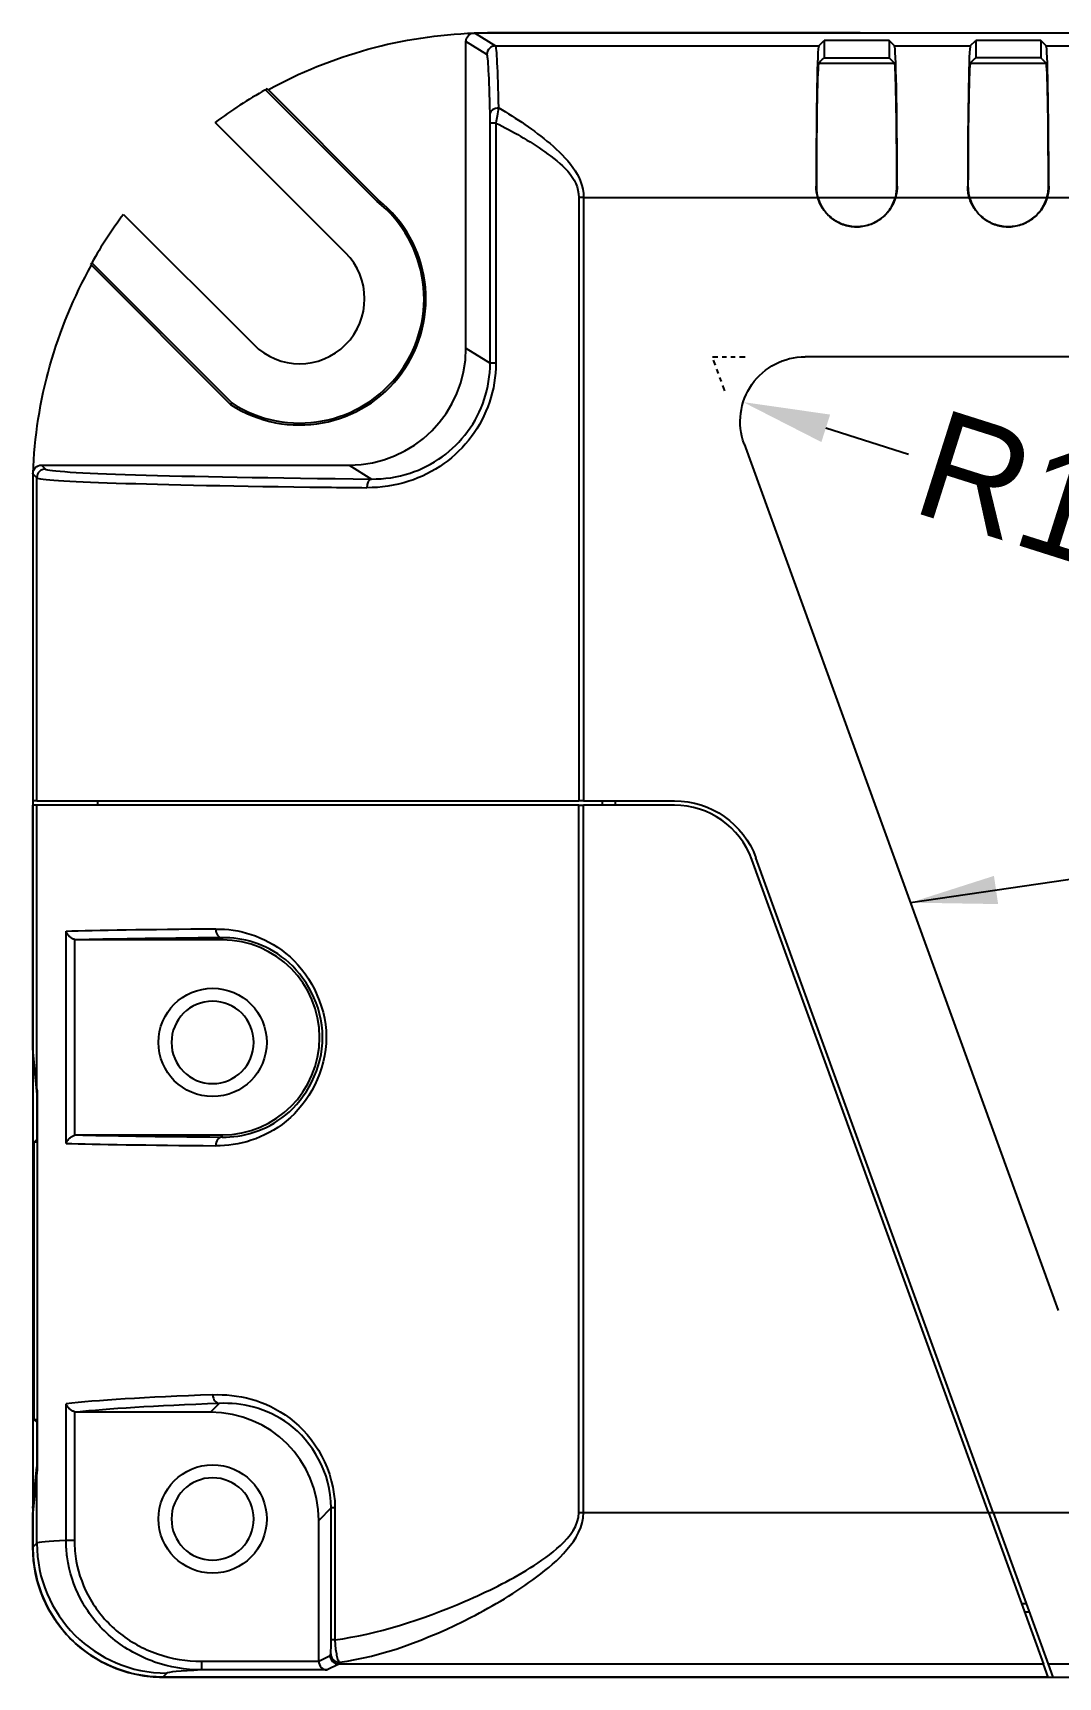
# Model space of a CAD drawing. Header units: millimetres. Extents: x 1130 to 1334, y 500 to 752.
# Drawn here: x 1183.71 to 1207.38, y 599.04 to 636.99 of the extents above; entities that cross this region are included whole.
import ezdxf

# ---------------------------------------------------------------- set-up
doc = ezdxf.new("R2010")
doc.units = ezdxf.units.MM
doc.linetypes.add('DIVIDE', pattern=[31.75, 12.7, -6.35, 0, -6.35, 0, -6.35])
doc.layers.get('Defpoints').update_dxf_attribs({"linetype": 'CONTINUOUS'})
for name, color, linetype in [('11', 7, 'CONTINUOUS'), ('12', 7, 'CONTINUOUS'), ('13', 7, 'CONTINUOUS')]:
    doc.layers.add(name, color=color, linetype=linetype)
doc.layers.add('dim', color=7, linetype='CONTINUOUS', lineweight=9)
doc.dimstyles.get("Standard").update_dxf_attribs({"dimtxt": 1, "dimasz": 0.5, "dimexe": 0.2, "dimexo": 0.2, "dimgap": 0.09, "dimtad": 0, "dimzin": 0, "dimdsep": 46, "dimtxsty": 'Standard', "dimcen": 0.5, "dimadec": 0, "dimazin": 0, "dimtfac": 1, "dimtofl": 0, "dimtmove": 0, "dimatfit": 3, "dimfxl": 0, "dimtolj": 1, "dimtzin": 0, "dimarcsym": 0})

# ---------------------------------------------------------------- blocks, each defined once
blk = doc.blocks.new('*D50')
at = {"layer": 'Defpoints', "color": 0}
for p in [(1200.107, 628.471), (1201.537, 628.018)]:
    blk.add_point(p, dxfattribs=at)
at = {"layer": 'dim', "color": 0, "lineweight": -2}
blk.add_line((1203.92, 627.262), (1202.013, 627.867), dxfattribs=at)
at = {"layer": 'dim', "color": 0}
blk.add_solid([(1202.114, 628.184), (1201.912, 627.549), (1200.107, 628.471)], dxfattribs=at)
at = {"layer": 'dim', "color": 0, "insert": (1208.567, 625.79), "char_height": 2.5, "attachment_point": 5, "rotation": 342.4142}
blk.add_mtext('\\A1;R1.50', dxfattribs=at)

msp = doc.modelspace()

# ---------------------------------------------------------------- linework, layer by layer
at = {"layer": '11', "color": 7, "linetype": 'Continuous'}
for p, q in [((1193.906, 636.993), (1194.388, 636.694)), ((1193.906, 636.993), (1248.156, 636.993)), ((1194.188, 636.494), (1193.706, 636.793)), ((1193.706, 629.717), (1193.706, 636.793)), ((1194.388, 636.694), (1201.85, 636.694)), ((1201.85, 636.694), (1201.976, 636.82)), ((1201.976, 636.82), (1201.976, 636.417)), ((1203.476, 636.82), (1201.976, 636.82)), ((1203.476, 636.82), (1203.476, 636.417)), ((1203.602, 636.694), (1203.476, 636.82)), ((1203.602, 636.694), (1205.35, 636.694)), ((1205.35, 636.694), (1205.476, 636.82)), ((1205.476, 636.82), (1205.476, 636.417)), ((1206.976, 636.82), (1205.476, 636.82)), ((1206.976, 636.82), (1206.976, 636.417)), ((1207.102, 636.694), (1206.976, 636.82)), ((1207.102, 636.694), (1208.85, 636.694)), ((1201.85, 636.294), (1203.602, 636.294)), ((1201.976, 636.417), (1203.476, 636.417)), ((1205.35, 636.294), (1207.102, 636.294)), ((1206.976, 636.417), (1205.476, 636.417)), ((1194.264, 629.37), (1194.264, 634.913)), ((1194.396, 634.913), (1194.264, 634.913)), ((1194.396, 634.913), (1194.396, 629.37)), ((1196.421, 633.194), (1196.311, 633.194)), ((1196.311, 633.194), (1196.311, 619.268)), ((1196.421, 633.194), (1196.421, 619.268)), ((1196.421, 633.194), (1201.827, 633.194)), ((1201.832, 633.194), (1203.62, 633.194)), ((1203.625, 633.194), (1205.327, 633.194)), ((1205.332, 633.194), (1207.12, 633.194)), ((1207.125, 633.194), (1208.827, 633.194)), ((1193.706, 629.717), (1194.264, 629.37)), ((1194.396, 629.37), (1194.264, 629.37)), ((1246.624, 629.518), (1201.537, 629.518)), ((1200.126, 627.506), (1207.378, 607.506)), ((1183.906, 627.018), (1183.997, 626.927)), ((1183.906, 627.018), (1191.006, 627.018)), ((1191.006, 627.018), (1191.524, 626.696)), ((1183.797, 626.727), (1183.706, 626.818)), ((1183.706, 626.818), (1183.706, 619.268)), ((1183.797, 619.268), (1183.797, 626.727)), ((1183.797, 619.268), (1183.706, 619.268)), ((1183.797, 619.268), (1196.311, 619.268)), ((1185.206, 619.168), (1185.206, 619.268)), ((1196.421, 619.268), (1196.311, 619.268)), ((1196.421, 619.268), (1198.52, 619.268)), ((1196.857, 619.168), (1196.857, 619.268)), ((1197.155, 619.168), (1197.155, 619.268)), ((1205.879, 602.841), (1200.4, 617.949)), ((1205.772, 602.841), (1205.879, 602.841)), ((1205.879, 602.841), (1213.287, 602.841)), ((1205.879, 602.841), (1207.147, 599.342)), ((1206.533, 600.742), (1206.64, 600.742)), ((1206.713, 600.538), (1206.607, 600.538)), ((1213.31, 599.342), (1207.147, 599.342)), ((1207.147, 599.342), (1207.256, 599.042)), ((1207.256, 599.042), (1261.506, 599.042))]:
    msp.add_line(p, q, dxfattribs=at)
at = {"layer": '11', "color": 2, "linetype": 'DIVIDE', "ltscale": 0.01}
for p, q in [((1199.681, 628.733), (1199.397, 629.518)), ((1199.397, 629.518), (1200.231, 629.518))]:
    msp.add_line(p, q, dxfattribs=at)
at = {"layer": '11', "color": 7, "linetype": 'Continuous', "extrusion": (0, 0, -1)}
for centre, radius, start, end in [((-1201.537, 628.018), 1.5, 340.07, 90), ((-1198.52, 617.268), 2, 90, 160.07)]:
    msp.add_arc(centre, radius, start, end, dxfattribs=at)
for centre, major_axis, ratio, start_param, end_param in [((1193.906, 636.793), (-0.17, 0.106), 0.999453, 5.7277, 7.298006), ((1183.906, 626.818), (-0.141, 0.141), 0.999695, 5.497939, 7.068431)]:
    msp.add_ellipse(centre, major_axis=major_axis, ratio=ratio, start_param=start_param, end_param=end_param, dxfattribs=at)
at = {"layer": '11', "color": 7, "linetype": 'Continuous'}
for centre, major_axis, ratio, start_param, end_param in [((1194.388, 636.494), (0.106, 0.17), 0.999453, 0.555976, 2.126282), ((1194.187, 633.194), (0, -3.3), 0.028107, 2.202402, 3.124139), ((1194.387, 633.194), (0, -3.5), 0.026501, 2.202402, 3.124139), ((1201.851, 633.194), (0, -3.5), 0.017455, 3.159046, 4.638179), ((1203.601, 633.194), (0, -3.5), 0.017455, 1.645006, 3.124139), ((1205.351, 633.194), (0, -3.5), 0.017455, 3.159046, 4.638179), ((1207.101, 633.194), (0, -3.5), 0.017455, 1.645006, 3.124139), ((1201.851, 633.194), (0, -3.1), 0.017455, 3.162093, 4.630846), ((1203.601, 633.194), (0, -3.1), 0.017455, 1.652339, 3.121092), ((1205.351, 633.194), (0, -3.1), 0.017455, 3.162093, 4.630846), ((1207.101, 633.194), (0, -3.1), 0.017455, 1.652339, 3.121092), ((1194.462, 635.143), (0.2, 0.004), 0.59036, 1.558658, 3.106776), ((1191.005, 629.718), (2.295, -1.425), 0.999453, 5.268365, 6.838671), ((1183.997, 626.727), (-0.141, -0.141), 0.999695, 3.927143, 5.497635), ((1199.835, 626.731), (16.04, 0), 0.017237, 3.159046, 4.089911), ((1199.835, 626.931), (15.84, 0), 0.017455, 3.159046, 4.160086), ((1191.524, 626.496), (-0.002, -0.2), 0.524627, 3.162094, 4.718032), ((1199.835, 626.731), (16.04, 0), 0.017237, 4.089911, 4.160086)]:
    msp.add_ellipse(centre, major_axis=major_axis, ratio=ratio, start_param=start_param, end_param=end_param, dxfattribs=at)
for points in [[(1201.941, 636.383), (1201.91, 636.354), (1201.88, 636.324), (1201.85, 636.294)], [(1201.941, 636.383), (1201.952, 636.395), (1201.964, 636.406), (1201.976, 636.417)], [(1203.476, 636.417), (1203.488, 636.406), (1203.5, 636.395), (1203.511, 636.383)], [(1203.511, 636.383), (1203.542, 636.354), (1203.572, 636.324), (1203.602, 636.294)], [(1205.441, 636.383), (1205.41, 636.354), (1205.38, 636.324), (1205.35, 636.294)], [(1205.476, 636.417), (1205.464, 636.406), (1205.452, 636.395), (1205.441, 636.383)], [(1207.011, 636.383), (1207, 636.395), (1206.988, 636.406), (1206.976, 636.417)], [(1207.011, 636.383), (1207.042, 636.354), (1207.072, 636.324), (1207.102, 636.294)], [(1201.827, 633.194), (1201.803, 633.278), (1201.79, 633.367), (1201.79, 633.454)], [(1201.79, 633.454), (1201.793, 633.451), (1201.795, 633.449), (1201.797, 633.447)], [(1201.797, 633.447), (1201.797, 633.404), (1201.803, 633.319), (1201.82, 633.236), (1201.832, 633.194)], [(1203.62, 633.194), (1203.632, 633.236), (1203.649, 633.32), (1203.655, 633.404), (1203.655, 633.447)], [(1203.662, 633.454), (1203.662, 633.41), (1203.656, 633.323), (1203.638, 633.237), (1203.625, 633.194)], [(1203.662, 633.454), (1203.66, 633.451), (1203.657, 633.449), (1203.655, 633.447)], [(1205.327, 633.194), (1205.315, 633.236), (1205.296, 633.322), (1205.29, 633.409), (1205.29, 633.454)], [(1205.29, 633.454), (1205.293, 633.451), (1205.295, 633.449), (1205.297, 633.447)], [(1205.297, 633.447), (1205.297, 633.404), (1205.303, 633.319), (1205.32, 633.236), (1205.332, 633.194)], [(1207.12, 633.194), (1207.132, 633.236), (1207.149, 633.32), (1207.155, 633.404), (1207.155, 633.447)], [(1207.162, 633.454), (1207.162, 633.41), (1207.156, 633.323), (1207.138, 633.237), (1207.125, 633.194)], [(1207.162, 633.454), (1207.16, 633.451), (1207.157, 633.449), (1207.155, 633.447)]]:
    msp.add_open_spline(points, degree=3, dxfattribs=at)
for points, knots in [([(1194.264, 634.913), (1194.264, 634.948), (1194.264, 634.984), (1194.263, 635.063), (1194.263, 635.105), (1194.262, 635.143)], [0, 0, 0, 0, 0.433209, 0.433209, 1, 1, 1, 1]), ([(1194.462, 635.261), (1194.449, 635.205), (1194.436, 635.141), (1194.414, 635.022), (1194.405, 634.967), (1194.396, 634.913)], [0, 0, 0, 0, 0.562066, 0.562066, 1, 1, 1, 1]), ([(1194.462, 635.261), (1194.871, 635.02), (1195.273, 634.757), (1196.019, 634.116), (1196.421, 633.711), (1196.421, 633.194)], [0, 0, 0, 0, 0.5, 0.5, 1, 1, 1, 1]), ([(1194.396, 634.913), (1194.784, 634.719), (1195.168, 634.507), (1195.89, 633.987), (1196.311, 633.66), (1196.311, 633.194)], [0, 0, 0, 0, 0.5, 0.5, 1, 1, 1, 1]), ([(1203.625, 633.194), (1203.592, 633.077), (1203.533, 632.964), (1203.391, 632.787), (1203.31, 632.715), (1203.133, 632.604), (1203.033, 632.563), (1202.829, 632.517), (1202.721, 632.512), (1202.513, 632.536), (1202.409, 632.567), (1202.221, 632.659), (1202.134, 632.722), (1201.986, 632.871), (1201.925, 632.959), (1201.858, 633.099), (1201.841, 633.146), (1201.827, 633.194)], [0, 0, 0, 0, 0.153498, 0.153498, 0.284296, 0.284296, 0.415072, 0.415072, 0.545831, 0.545831, 0.676581, 0.676581, 0.807334, 0.807334, 0.938103, 0.938103, 1, 1, 1, 1]), ([(1201.832, 633.194), (1201.865, 633.077), (1201.923, 632.963), (1202.064, 632.786), (1202.144, 632.715), (1202.32, 632.605), (1202.419, 632.564), (1202.622, 632.518), (1202.729, 632.512), (1202.935, 632.536), (1203.038, 632.566), (1203.225, 632.656), (1203.312, 632.719), (1203.459, 632.866), (1203.52, 632.954), (1203.587, 633.095), (1203.606, 633.144), (1203.62, 633.194)], [0, 0, 0, 0, 0.15407, 0.15407, 0.284294, 0.284294, 0.414497, 0.414497, 0.544682, 0.544682, 0.674858, 0.674858, 0.805038, 0.805038, 0.935232, 0.935232, 1, 1, 1, 1]), ([(1207.125, 633.194), (1207.092, 633.077), (1207.033, 632.964), (1206.891, 632.787), (1206.81, 632.715), (1206.633, 632.604), (1206.533, 632.563), (1206.329, 632.517), (1206.221, 632.512), (1206.013, 632.536), (1205.909, 632.567), (1205.721, 632.659), (1205.634, 632.722), (1205.486, 632.871), (1205.425, 632.959), (1205.358, 633.099), (1205.341, 633.146), (1205.327, 633.194)], [0, 0, 0, 0, 0.153498, 0.153498, 0.284296, 0.284296, 0.415072, 0.415072, 0.545831, 0.545831, 0.676581, 0.676581, 0.807334, 0.807334, 0.938103, 0.938103, 1, 1, 1, 1]), ([(1205.332, 633.194), (1205.365, 633.077), (1205.423, 632.963), (1205.564, 632.786), (1205.644, 632.715), (1205.82, 632.605), (1205.919, 632.564), (1206.122, 632.518), (1206.229, 632.512), (1206.435, 632.536), (1206.538, 632.566), (1206.725, 632.656), (1206.812, 632.719), (1206.959, 632.866), (1207.02, 632.954), (1207.087, 633.095), (1207.106, 633.144), (1207.12, 633.194)], [0, 0, 0, 0, 0.15407, 0.15407, 0.284294, 0.284294, 0.414497, 0.414497, 0.544682, 0.544682, 0.674858, 0.674858, 0.805038, 0.805038, 0.935232, 0.935232, 1, 1, 1, 1]), ([(1194.396, 629.37), (1194.396, 629.066), (1194.345, 628.758), (1194.153, 628.184), (1194.009, 627.911), (1193.652, 627.432), (1193.433, 627.22), (1192.945, 626.871), (1192.668, 626.734), (1192.069, 626.54), (1191.738, 626.493), (1191.419, 626.496)], [0, 0, 0, 0, 0.187579, 0.187579, 0.375474, 0.375474, 0.566586, 0.566586, 0.769219, 0.769219, 1, 1, 1, 1]), ([(1191.524, 626.696), (1191.817, 626.693), (1192.121, 626.736), (1192.673, 626.917), (1192.928, 627.044), (1193.377, 627.369), (1193.579, 627.566), (1193.908, 628.012), (1194.041, 628.266), (1194.217, 628.8), (1194.264, 629.087), (1194.264, 629.37)], [0, 0, 0, 0, 0.232014, 0.232014, 0.434777, 0.434777, 0.625486, 0.625486, 0.812861, 0.812861, 1, 1, 1, 1])]:
    msp.add_open_spline(points, degree=3, knots=knots, dxfattribs=at)
at = {"layer": '12', "color": 7, "linetype": 'Continuous'}
for p, q in [((1183.706, 613.544), (1183.706, 619.168)), ((1183.797, 619.168), (1183.706, 619.168)), ((1196.311, 619.168), (1183.797, 619.168)), ((1183.797, 612.623), (1183.797, 619.168)), ((1196.311, 602.841), (1196.311, 619.168)), ((1196.311, 619.168), (1196.367, 619.168)), ((1196.367, 619.168), (1196.421, 619.168)), ((1196.421, 602.841), (1196.421, 619.168)), ((1198.52, 619.168), (1196.421, 619.168)), ((1205.772, 602.841), (1200.306, 617.915)), ((1184.474, 611.359), (1184.474, 616.256)), ((1184.665, 616.066), (1184.665, 611.549)), ((1188.076, 616.058), (1184.726, 616.058)), ((1188.076, 616.109), (1188.076, 616.058)), ((1183.797, 612.623), (1183.706, 613.544)), ((1183.805, 612.574), (1183.805, 603.81)), ((1184.726, 611.558), (1188.076, 611.558)), ((1188.076, 611.507), (1188.076, 611.558)), ((1184.474, 602.194), (1184.474, 605.351)), ((1188.01, 605.36), (1187.808, 605.158)), ((1184.665, 605.166), (1184.665, 602.194)), ((1187.808, 605.158), (1184.725, 605.158)), ((1183.797, 603.761), (1183.706, 602.841)), ((1183.797, 602.133), (1183.797, 603.761)), ((1183.706, 602.042), (1183.706, 602.841)), ((1190.594, 602.947), (1190.306, 602.659)), ((1190.594, 599.902), (1190.594, 602.947)), ((1190.68, 602.947), (1190.594, 602.947)), ((1190.68, 602.947), (1190.68, 599.902)), ((1196.311, 602.841), (1196.421, 602.841)), ((1196.421, 602.841), (1205.772, 602.841)), ((1205.772, 602.841), (1207.041, 599.342)), ((1190.306, 599.411), (1190.306, 602.659)), ((1183.706, 602.042), (1183.797, 602.133)), ((1184.665, 602.194), (1184.474, 602.194)), ((1190.68, 599.902), (1190.594, 599.902)), ((1187.6, 599.408), (1187.6, 599.208)), ((1187.6, 599.408), (1190.306, 599.408)), ((1190.306, 599.411), (1190.567, 599.542)), ((1190.767, 599.342), (1190.499, 599.208)), ((1207.041, 599.342), (1190.767, 599.342)), ((1207.15, 599.042), (1207.041, 599.342)), ((1186.797, 599.133), (1186.706, 599.042)), ((1207.15, 599.042), (1186.706, 599.042)), ((1190.499, 599.208), (1187.6, 599.208))]:
    msp.add_line(p, q, dxfattribs=at)
for centre, radius, start in [((1198.52, 617.268), 1.9, 19.93), ((1188.076, 613.808), 2.25, 270)]:
    msp.add_arc(centre, radius, start, 90, dxfattribs=at)
at = {"layer": '12', "color": 7, "linetype": 'Continuous', "extrusion": (0, 0, -1)}
for centre, start, end in [((-1187.856, 613.692), 270, 90), ((-1187.856, 613.692), 90, 270), ((-1187.856, 602.692), 270, 90), ((-1187.856, 602.692), 90, 270)]:
    msp.add_arc(centre, 1.25, start, end, dxfattribs=at)
at = {"layer": '12', "color": 7, "linetype": 'Continuous'}
for centre, major_axis, ratio, start_param, end_param in [((1199.835, 616.216), (16.04, 0), 0.008618, 2.407352, 2.849562), ((1199.835, 616.016), (15.84, 0), 0.008727, 2.407352, 2.836466), ((1188.076, 616.309), (0.002, -0.2), 0.742324, 4.705212, 6.270161), ((1199.835, 612.673), (16.04, 0), 0.176327, 3.159046, 3.176531), ((1199.835, 611.599), (15.84, 0), 0.008727, 3.446719, 3.875833), ((1188.076, 611.307), (-0.002, -0.2), 0.742324, 3.154617, 4.719566), ((1199.835, 611.399), (16.04, 0), 0.008618, 3.433624, 3.875833), ((1199.835, 605.192), (16.04, 0), 0.034485, 2.413634, 2.849562), ((1199.835, 604.992), (15.84, 0), 0.034921, 2.413634, 2.836812), ((1188.01, 605.56), (0.008, -0.2), 0.746281, 4.683157, 6.230731), ((1187.805, 602.656), (-1.77, -1.77), 0.998783, 2.356803, 3.926382), ((1199.835, 603.712), (16.04, 0), 0.176327, 3.106654, 3.12414), ((1199.835, 602.129), (16.04, 0), 0.01419, 2.849562, 3.124139), ((1186.797, 602.133), (-2.121, 2.121), 0.999695, 0.78555, 2.356042), ((1190.499, 599.408), (0.046, -0.195), 0.961722, 4.4892, 6.042543), ((1190.565, 602.841), (0, -3.3), 0.034921, 0.017453, 0.157685), ((1190.767, 599.542), (0.089, -0.179), 0.999239, 4.249168, 5.819355), ((1190.783, 599.582), (0.195, -0.043), 0.987007, 3.360538, 4.925854), ((1190.765, 602.841), (0, -3.5), 0.032925, 0.017453, 0.157685), ((1199.835, 599.129), (13.04, 0), 0.017455, 2.788321, 3.124139)]:
    msp.add_ellipse(centre, major_axis=major_axis, ratio=ratio, start_param=start_param, end_param=end_param, dxfattribs=at)
at = {"layer": '12', "color": 7, "linetype": 'Continuous', "extrusion": (0, 0, -1)}
for centre, major_axis, ratio, start_param, end_param in [((1186.707, 602.043), (-2.122, -2.122), 0.999695, 5.497939, 7.068431), ((1190.506, 599.412), (0.179, 0.089), 0.999239, 3.58797, 3.604814)]:
    msp.add_ellipse(centre, major_axis=major_axis, ratio=ratio, start_param=start_param, end_param=end_param, dxfattribs=at)
at = {"layer": '12', "color": 7, "linetype": 'Continuous'}
for points, knots in [([(1184.665, 616.066), (1184.644, 616.073), (1184.623, 616.082), (1184.582, 616.107), (1184.561, 616.123), (1184.521, 616.164), (1184.502, 616.19), (1184.483, 616.228), (1184.478, 616.241), (1184.474, 616.255), (1184.474, 616.255), (1184.474, 616.256)], [0, 0, 0, 0, 0.209278, 0.209278, 0.468923, 0.468923, 0.822221, 0.822221, 0.991108, 0.991108, 1, 1, 1, 1]), ([(1187.928, 616.309), (1188.457, 616.314), (1189.036, 616.16), (1190.062, 615.333), (1190.477, 614.601), (1190.483, 613.033), (1190.072, 612.294), (1189.042, 611.457), (1188.458, 611.302), (1187.928, 611.307)], [0, 0, 0, 0, 0.25, 0.25, 0.5, 0.5, 0.75, 0.75, 1, 1, 1, 1]), ([(1188.076, 611.507), (1188.549, 611.502), (1189.073, 611.637), (1190.013, 612.398), (1190.4, 613.083), (1190.394, 614.55), (1190.004, 615.228), (1189.068, 615.979), (1188.548, 616.114), (1188.076, 616.109)], [0, 0, 0, 0, 0.25, 0.25, 0.5, 0.5, 0.75, 0.75, 1, 1, 1, 1]), ([(1184.474, 611.359), (1184.474, 611.36), (1184.474, 611.361), (1184.478, 611.374), (1184.483, 611.387), (1184.502, 611.426), (1184.521, 611.452), (1184.561, 611.493), (1184.582, 611.509), (1184.623, 611.533), (1184.644, 611.543), (1184.665, 611.549)], [0, 0, 0, 0, 0.008892, 0.008892, 0.177779, 0.177779, 0.531077, 0.531077, 0.790722, 0.790722, 1, 1, 1, 1]), ([(1184.665, 605.166), (1184.644, 605.172), (1184.623, 605.181), (1184.582, 605.205), (1184.561, 605.221), (1184.521, 605.261), (1184.503, 605.286), (1184.484, 605.324), (1184.478, 605.336), (1184.474, 605.35), (1184.474, 605.35), (1184.474, 605.351)], [0, 0, 0, 0, 0.210853, 0.210853, 0.470465, 0.470465, 0.819922, 0.819922, 0.991026, 0.991026, 1, 1, 1, 1]), ([(1187.86, 605.56), (1188.431, 605.582), (1189.065, 605.446), (1190.207, 604.595), (1190.68, 603.813), (1190.68, 602.947)], [0, 0, 0, 0, 0.5, 0.5, 1, 1, 1, 1]), ([(1190.594, 602.947), (1190.594, 603.762), (1190.146, 604.49), (1189.097, 605.264), (1188.523, 605.381), (1188.01, 605.36)], [0, 0, 0, 0, 0.5, 0.5, 1, 1, 1, 1]), ([(1190.68, 599.902), (1191.653, 600.036), (1192.673, 600.357), (1194.193, 601.012), (1194.698, 601.257), (1195.431, 601.713), (1195.674, 601.88), (1196.104, 602.283), (1196.311, 602.538), (1196.311, 602.841)], [0, 0, 0, 0, 0.5, 0.5, 0.75, 0.75, 0.875, 0.875, 1, 1, 1, 1]), ([(1190.783, 599.385), (1191.756, 599.514), (1192.795, 599.897), (1194.342, 600.69), (1194.855, 600.989), (1195.59, 601.542), (1195.832, 601.745), (1196.244, 602.224), (1196.421, 602.52), (1196.421, 602.841)], [0, 0, 0, 0, 0.5, 0.5, 0.75, 0.75, 0.875, 0.875, 1, 1, 1, 1]), ([(1187.6, 599.208), (1187.234, 599.208), (1186.862, 599.27), (1186.169, 599.512), (1185.838, 599.697), (1185.281, 600.156), (1185.045, 600.432), (1184.699, 601.028), (1184.579, 601.353), (1184.52, 601.683), (1184.499, 601.8), (1184.485, 601.918), (1184.475, 602.089), (1184.474, 602.142), (1184.474, 602.194)], [0, 0, 0, 0, 0.230065, 0.230065, 0.461344, 0.461344, 0.683187, 0.683187, 0.893955, 0.893955, 0.893955, 0.96746, 0.96746, 1, 1, 1, 1]), ([(1184.665, 602.194), (1184.665, 602.035), (1184.68, 601.874), (1184.708, 601.717), (1184.764, 601.409), (1184.876, 601.106), (1185.201, 600.55), (1185.422, 600.291), (1185.944, 599.863), (1186.255, 599.691), (1186.907, 599.465), (1187.256, 599.408), (1187.6, 599.408)], [0, 0, 0, 0, 0.105884, 0.105884, 0.105884, 0.31608, 0.31608, 0.537635, 0.537635, 0.769137, 0.769137, 1, 1, 1, 1]), ([(1190.583, 599.582), (1190.585, 599.59), (1190.586, 599.606), (1190.589, 599.651), (1190.59, 599.677), (1190.592, 599.734), (1190.593, 599.763), (1190.594, 599.822), (1190.594, 599.851), (1190.594, 599.887), (1190.594, 599.895), (1190.594, 599.902)], [0, 0, 0, 0, 0.308063, 0.308063, 0.56903, 0.56903, 0.779471, 0.779471, 0.956612, 0.956612, 1, 1, 1, 1]), ([(1190.68, 599.902), (1190.68, 599.89), (1190.681, 599.878), (1190.684, 599.818), (1190.688, 599.77), (1190.698, 599.675), (1190.705, 599.627), (1190.722, 599.535), (1190.732, 599.492), (1190.756, 599.422), (1190.769, 599.396), (1190.783, 599.385)], [0, 0, 0, 0, 0.046836, 0.046836, 0.234594, 0.234594, 0.449564, 0.449564, 0.705732, 0.705732, 1, 1, 1, 1])]:
    msp.add_open_spline(points, degree=3, knots=knots, dxfattribs=at)
for points in [[(1184.726, 616.058), (1184.706, 616.058), (1184.685, 616.061), (1184.665, 616.066)], [(1184.665, 611.549), (1184.685, 611.555), (1184.706, 611.558), (1184.726, 611.558)], [(1184.725, 605.158), (1184.705, 605.158), (1184.685, 605.161), (1184.665, 605.166)]]:
    msp.add_open_spline(points, degree=3, dxfattribs=at)
at = {"layer": '13', "color": 7, "linetype": 'Continuous'}
for p, q in [((1202.804, 636.993), (1194.206, 636.993)), ((1189.137, 635.684), (1189.118, 635.703)), ((1191.687, 633.134), (1189.137, 635.684)), ((1191.657, 633.102), (1189.079, 635.68)), ((1190.927, 631.918), (1187.918, 634.927)), ((1191.687, 633.134), (1191.657, 633.102)), ((1185.797, 632.805), (1188.805, 629.797)), ((1185.044, 631.645), (1188.269, 628.419)), ((1185.066, 631.685), (1188.297, 628.453)), ((1183.706, 626.492), (1183.706, 613.442)), ((1183.706, 613.442), (1183.716, 613.442)), ((1183.706, 613.442), (1183.706, 602.942)), ((1183.706, 613.442), (1183.8, 612.49)), ((1183.805, 612.49), (1183.8, 612.49)), ((1183.8, 612.49), (1183.8, 611.453)), ((1183.8, 611.453), (1183.739, 611.392)), ((1183.8, 611.453), (1183.805, 611.453)), ((1183.805, 611.392), (1183.739, 611.392)), ((1183.739, 604.992), (1183.739, 611.392)), ((1183.739, 604.992), (1183.805, 604.992)), ((1183.8, 604.931), (1183.739, 604.992)), ((1183.8, 604.931), (1183.805, 604.931)), ((1183.8, 604.931), (1183.8, 603.894)), ((1183.706, 602.942), (1183.8, 603.894)), ((1183.8, 603.894), (1183.805, 603.894)), ((1183.706, 602.942), (1183.706, 602.043)), ((1183.706, 602.942), (1183.716, 602.942)), ((1186.706, 599.042), (1211.804, 599.042))]:
    msp.add_line(p, q, dxfattribs=at)
for centre, radius, start, end in [((1189.866, 630.858), 2.915, 236.7923, 51.3482), ((1189.866, 630.858), 2.871, 236.8821, 51.3964), ((1189.866, 630.858), 1.5, 224.9989, 44.9989), ((1187.856, 613.692), 0.95, 0, 180), ((1187.856, 613.692), 0.95, 180, 0), ((1187.856, 602.692), 0.95, 0, 180), ((1187.856, 602.692), 0.95, 180, 0)]:
    msp.add_arc(centre, radius, start, end, dxfattribs=at)
for points in [[(1189.139, 635.68), (1190.596, 636.478), (1192.24, 636.938), (1193.9, 636.989)], [(1189.118, 635.703), (1189.105, 635.695), (1189.092, 635.688), (1189.079, 635.68)], [(1189.079, 635.68), (1188.676, 635.455), (1188.288, 635.203), (1187.918, 634.927)], [(1185.797, 632.805), (1185.53, 632.448), (1185.285, 632.073), (1185.066, 631.685)], [(1183.712, 626.824), (1183.767, 628.505), (1184.241, 630.167), (1185.061, 631.635)], [(1185.044, 631.645), (1185.051, 631.659), (1185.058, 631.672), (1185.066, 631.685)], [(1188.269, 628.419), (1188.272, 628.423), (1188.279, 628.43), (1188.288, 628.442), (1188.294, 628.449), (1188.297, 628.453)], [(1183.706, 602.043), (1183.706, 601.65), (1183.862, 600.865), (1184.53, 599.866), (1185.528, 599.198), (1186.313, 599.042), (1186.706, 599.042)]]:
    msp.add_open_spline(points, degree=3, dxfattribs=at)

# ---------------------------------------------------------------- dimensions: what is measured, and where the dimension line sits
at = {"layer": 'dim'}
dim = msp.add_radius_dim(center=(1201.537, 628.018), mpoint=(1200.107, 628.471), dimstyle='Standard', override={"dimtxt": 2.5, "dimasz": 2, "dimexe": 0.49975, "dimexo": 0.49975, "dimgap": 0.49975, "dimtmove": 1}, dxfattribs=at)
dim.commit()
dim.dimension.update_dxf_attribs({"geometry": '*D50', "text_midpoint": (1208.567, 625.79), "dimtype": 164})

# ---------------------------------------------------------------- leaders
at = {"layer": 'dim', "annotation_type": 0, "has_hookline": 1, "hookline_direction": 0, "text_width": 5.417}
msp.add_leader([(1203.966, 616.918), (1215.792, 618.664)], dimstyle='Standard', override={"dimtxt": 2.5, "dimasz": 2, "dimexe": 0.49975, "dimexo": 0.49975, "dimgap": 0.49975}, dxfattribs=at)

doc.saveas('drawing.dxf')
